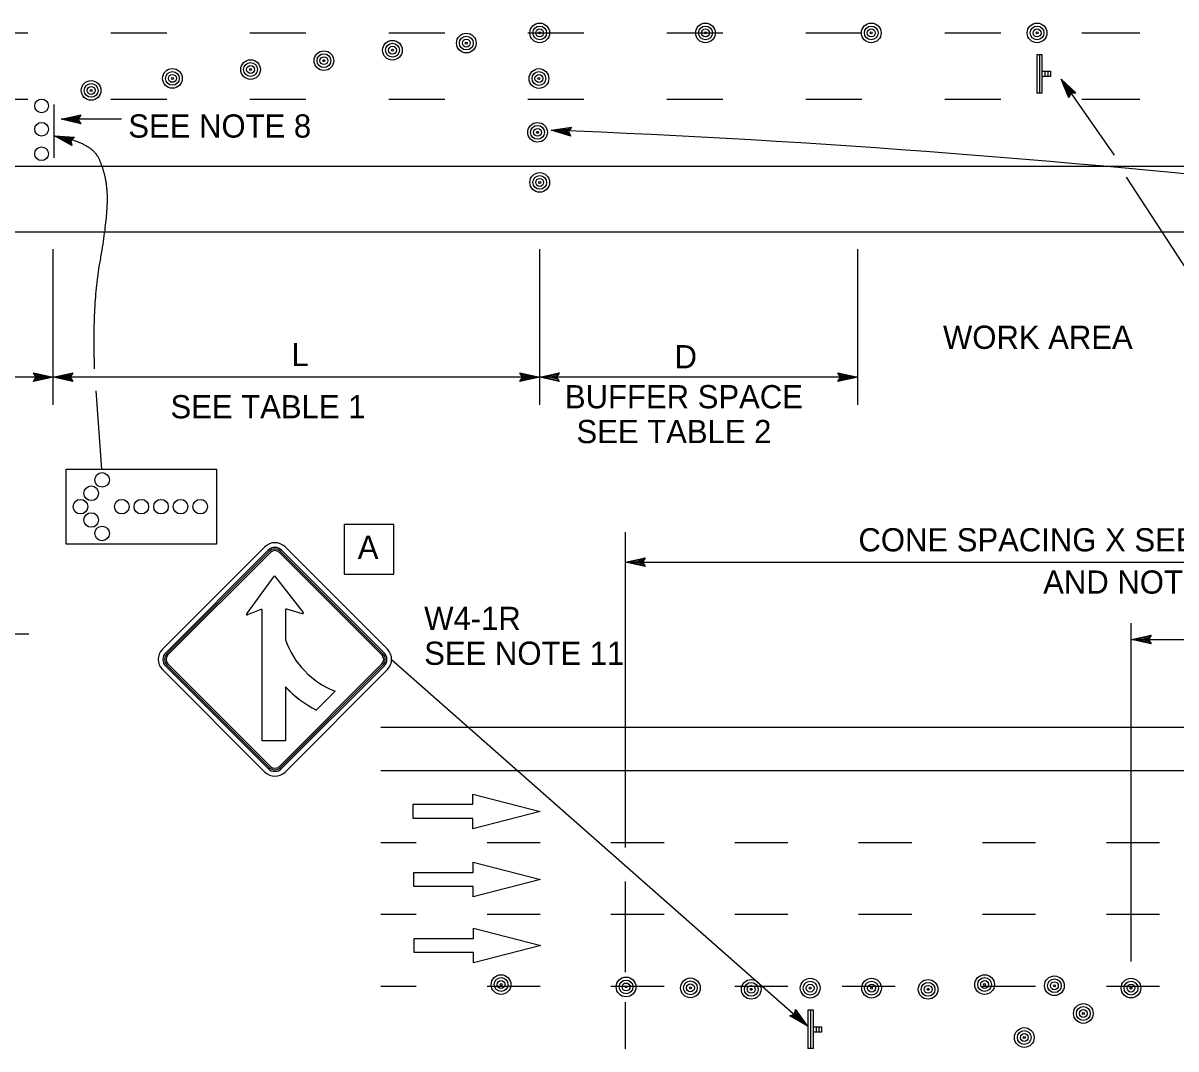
# Model space of a CAD drawing. Extents: x -893 to 867, y -474 to 712.
# Drawn here: x -138.4 to 209.3, y 90.2 to 399.5 of the extents above; entities that cross this region are included whole.
import ezdxf

# ---------------------------------------------------------------- set-up
doc = ezdxf.new("R2010")
doc.units = 0
for name, color, linetype in [('pp_PRESENTATION', 7, 'Continuous'), ('rd_ES', 7, 'Continuous'), ('rd_ETW', 7, 'Continuous'), ('tcd_PVMT-MARKER', 7, 'Continuous'), ('tcd_RAILING-anno', 7, 'Continuous'), ('tcd_SIGN-ROADSIDE', 7, 'Continuous'), ('temp_FLASHING-BEACON', 7, 'Continuous'), ('temp_TRAFFIC-CONES', 7, 'Continuous')]:
    doc.layers.add(name, color=color, linetype=linetype)

msp = doc.modelspace()

# ---------------------------------------------------------------- linework, layer by layer
at = {"layer": 'pp_PRESENTATION'}
for p, q in [((-2.75, 163.98), (-2.75, 167.07)), ((-2.75, 167.07), (17.57, 161.85)), ((-20.69, 161.85), (-20.69, 163.98)), ((-20.69, 163.98), (-2.75, 163.98)), ((-20.69, 159.73), (-20.69, 161.85)), ((17.57, 161.85), (-2.76, 156.63)), ((-2.76, 159.73), (-20.69, 159.73)), ((-2.76, 156.63), (-2.76, 159.73)), ((-2.6, 143.4), (-2.6, 146.49)), ((-2.6, 146.49), (17.72, 141.27)), ((-20.54, 141.27), (-20.54, 143.4)), ((-20.54, 143.4), (-2.6, 143.4)), ((-20.54, 139.15), (-20.54, 141.27)), ((-2.61, 139.15), (-20.54, 139.15)), ((17.72, 141.27), (-2.61, 136.05)), ((-2.61, 136.05), (-2.61, 139.15)), ((-2.51, 123.51), (-2.51, 126.61)), ((-2.51, 126.61), (17.81, 121.39)), ((-20.44, 121.39), (-20.44, 123.51)), ((-20.44, 123.51), (-2.51, 123.51)), ((-20.44, 119.26), (-20.44, 121.39)), ((-2.51, 119.26), (-20.44, 119.26)), ((17.81, 121.39), (-2.51, 116.17)), ((-2.51, 116.17), (-2.51, 119.26))]:
    msp.add_line(p, q, dxfattribs=at)
at = {"layer": 'rd_ES'}
for p, q in [((-217.3, 356.34), (-114.2, 356.34)), ((-123.43, 356.34), (775.87, 356.34)), ((391.14, 174.06), (-30.43, 174.06))]:
    msp.add_line(p, q, dxfattribs=at)
at = {"layer": 'rd_ETW'}
for p, q in [((-214.63, 336.54), (-110.36, 336.54)), ((-124.44, 336.54), (775.87, 336.54)), ((391.14, 187.13), (-30.43, 187.13))]:
    msp.add_line(p, q, dxfattribs=at)
at = {"layer": 'tcd_PVMT-MARKER'}
for p, q in [((-153.81, 396.54), (-136.89, 396.54)), ((-111.9, 396.54), (-94.97, 396.54)), ((-69.98, 396.54), (-53.05, 396.54)), ((-28.06, 396.54), (-11.14, 396.54)), ((13.86, 396.54), (30.78, 396.54)), ((55.78, 396.54), (72.7, 396.54)), ((97.7, 396.54), (114.62, 396.54)), ((139.62, 396.54), (156.54, 396.54)), ((180.9, 396.54), (198.46, 396.54)), ((168.99, 389.97), (167.34, 389.97)), ((167.34, 389.97), (167.34, 378.41)), ((168.16, 389.97), (168.16, 378.41)), ((168.99, 378.41), (168.99, 389.97)), ((168.99, 385.02), (169.81, 385.02)), ((168.99, 384.19), (168.99, 384.19)), ((169.81, 383.37), (168.99, 383.37)), ((169.81, 385.02), (171.47, 385.02)), ((169.81, 385.02), (169.81, 383.37)), ((171.47, 383.37), (169.81, 383.37)), ((170.64, 385.02), (170.64, 383.37)), ((171.47, 385.02), (171.47, 383.37)), ((-153.81, 376.54), (-136.89, 376.54)), ((-111.9, 376.54), (-94.97, 376.54)), ((-69.98, 376.54), (-53.05, 376.54)), ((-28.06, 376.54), (-11.14, 376.54)), ((13.86, 376.54), (30.78, 376.54)), ((55.78, 376.54), (72.7, 376.54)), ((97.7, 376.54), (114.62, 376.54)), ((139.62, 376.54), (156.54, 376.54)), ((168.99, 378.41), (167.34, 378.41)), ((180.9, 376.54), (198.46, 376.54)), ((-19.78, 152.4), (-30.43, 152.4)), ((17.57, 152.4), (1.56, 152.4)), ((54.93, 152.4), (38.92, 152.4)), ((92.28, 152.4), (76.27, 152.4)), ((129.64, 152.4), (113.63, 152.4)), ((167, 152.4), (150.99, 152.4)), ((204.35, 152.4), (188.34, 152.4)), ((-19.78, 130.74), (-30.43, 130.74)), ((17.57, 130.74), (1.56, 130.74)), ((54.93, 130.74), (38.92, 130.74)), ((92.28, 130.74), (76.27, 130.74)), ((129.64, 130.74), (113.63, 130.74)), ((167, 130.74), (150.99, 130.74)), ((204.35, 130.74), (188.34, 130.74)), ((-19.78, 109.08), (-30.43, 109.08)), ((17.57, 109.08), (1.56, 109.08)), ((54.93, 109.08), (38.92, 109.08)), ((92.28, 109.08), (76.27, 109.08)), ((124.65, 109.08), (108.64, 109.08)), ((167, 109.08), (150.99, 109.08)), ((204.35, 109.08), (188.34, 109.08))]:
    msp.add_line(p, q, dxfattribs=at)
at = {"layer": 'tcd_RAILING-anno'}
for p, q in [((174.7, 382.58), (190.66, 359.64)), ((-126.92, 370.49), (-120.91, 371.82)), ((-120.92, 369.15), (-126.92, 370.49)), ((-126.92, 370.49), (-126.92, 370.49)), ((-108.71, 370.49), (-126.9, 370.49)), ((-121.13, 369.51), (-125.54, 370.49)), ((-125.52, 370.49), (-121.15, 371.46)), ((-124.15, 370.49), (-121.33, 371.11)), ((-121.37, 369.86), (-124.15, 370.49)), ((-122.77, 370.49), (-121.56, 370.75)), ((-121.54, 370.21), (-122.77, 370.49)), ((-120.92, 371.82), (-121.72, 370.49)), ((-121.72, 370.49), (-120.92, 369.15)), ((-120.92, 371.82), (-120.92, 371.82)), ((-120.92, 369.15), (-120.92, 369.15)), ((-123.62, 362.61), (-128.91, 365.55)), ((-128.91, 365.55), (-128.91, 365.55)), ((-128.91, 365.55), (-122.87, 365.13)), ((-123.72, 363), (-127.6, 365.17)), ((-127.59, 365.17), (-123.19, 364.85)), ((-122.87, 365.13), (-124, 364.1)), ((-122.87, 365.13), (-122.87, 365.13)), ((20.91, 367.23), (26.99, 368.1)), ((26.79, 365.44), (20.91, 367.23)), ((20.91, 367.23), (20.91, 367.23)), ((26.6, 365.81), (22.28, 367.12)), ((22.29, 367.12), (26.73, 367.76)), ((23.66, 367.02), (26.53, 367.43)), ((26.39, 366.19), (23.66, 367.02)), ((25.04, 366.91), (26.26, 367.09)), ((26.24, 366.54), (25.04, 366.91)), ((26.99, 368.1), (26.09, 366.83)), ((26.09, 366.83), (26.79, 365.44)), ((26.79, 365.44), (26.79, 365.44)), ((26.99, 368.1), (26.99, 368.1)), ((-123.84, 363.41), (-126.3, 364.78)), ((-126.3, 364.78), (-123.46, 364.58)), ((-123.91, 363.79), (-125, 364.39)), ((-125, 364.39), (-123.78, 364.3)), ((-124, 364.1), (-123.62, 362.61)), ((-123.62, 362.61), (-123.62, 362.61)), ((194.26, 353.04), (233.84, 292.47)), ((-129.27, 284.44), (-129.27, 331.34)), ((17.44, 284.44), (17.44, 331.34)), ((113.36, 284.44), (113.36, 331.34)), ((-129.27, 292.74), (-217.22, 292.74)), ((-134.39, 292.74), (-135.18, 294.06)), ((-135.18, 294.06), (-135.18, 294.06)), ((-135.18, 294.06), (-129.27, 292.74)), ((-129.27, 292.74), (-135.18, 291.43)), ((-135.18, 291.43), (-134.39, 292.74)), ((-134.97, 293.71), (-130.63, 292.74)), ((-130.64, 292.74), (-134.95, 291.79)), ((-131.99, 292.74), (-134.77, 292.13)), ((-134.74, 293.36), (-131.99, 292.74)), ((-134.56, 293.02), (-133.35, 292.75)), ((-133.35, 292.75), (-134.54, 292.48)), ((-129.27, 292.74), (-123.37, 294.05)), ((17.44, 292.74), (-129.27, 292.74)), ((-129.27, 292.74), (-129.27, 292.74)), ((-123.37, 291.42), (-129.27, 292.74)), ((-129.27, 292.74), (-129.27, 292.74)), ((-123.58, 291.77), (-127.92, 292.74)), ((-127.9, 292.75), (-123.6, 293.7)), ((-126.55, 292.74), (-123.77, 293.36)), ((-123.81, 292.13), (-126.55, 292.74)), ((-125.2, 292.74), (-124.01, 293)), ((-123.99, 292.47), (-125.2, 292.74)), ((-123.37, 294.05), (-124.16, 292.74)), ((-124.16, 292.74), (-123.37, 291.42)), ((-123.37, 294.05), (-123.37, 294.05)), ((12.24, 292.74), (11.44, 294.08)), ((11.44, 294.08), (11.44, 294.08)), ((11.44, 294.08), (17.44, 292.74)), ((17.44, 292.74), (11.44, 291.41)), ((11.44, 291.41), (12.24, 292.74)), ((11.65, 293.73), (16.06, 292.74)), ((16.05, 292.74), (11.67, 291.77)), ((14.67, 292.74), (11.85, 292.12)), ((11.89, 293.37), (14.67, 292.74)), ((12.06, 293.02), (13.29, 292.75)), ((13.29, 292.75), (12.08, 292.48)), ((17.44, 292.74), (17.44, 292.74)), ((113.36, 292.74), (17.44, 292.74)), ((108.16, 292.74), (107.36, 294.08)), ((107.36, 294.08), (107.36, 294.08)), ((107.36, 294.08), (113.36, 292.74)), ((113.36, 292.74), (107.36, 291.41)), ((107.36, 291.41), (108.16, 292.74)), ((107.58, 293.73), (111.98, 292.74)), ((111.97, 292.74), (107.59, 291.77)), ((110.6, 292.74), (107.77, 292.12)), ((107.81, 293.37), (110.6, 292.74)), ((107.99, 293.02), (109.22, 292.75)), ((109.22, 292.75), (108.01, 292.48)), ((113.36, 292.74), (113.36, 292.74)), ((-135.18, 291.43), (-135.18, 291.43)), ((-123.37, 291.42), (-123.37, 291.42)), ((-116.42, 288.6), (-114.76, 265.06)), ((11.44, 291.41), (11.44, 291.41)), ((107.36, 291.41), (107.36, 291.41)), ((43.3, 150.96), (43.3, 246.05)), ((43.3, 237.02), (365.96, 237.02)), ((195.81, 116.62), (195.81, 218.57)), ((-277.66, 215.32), (-136.62, 215.32)), ((195.81, 213.7), (259.23, 213.7)), ((-27.21, 207.65), (98.06, 97.17)), ((43.3, 113.41), (43.3, 140.73)), ((43.3, 90.22), (43.3, 104.36))]:
    msp.add_line(p, q, dxfattribs=at)
for points in [[(176.99, 376.98), (174.7, 382.58), (179.15, 378.48), (178.74, 378.46), (175.49, 381.46), (177.16, 377.35), (177.33, 377.72), (176.25, 380.35), (178.34, 378.43), (177.93, 378.4), (177.03, 379.23), (177.5, 378.09), (177.63, 378.38), (179.15, 378.48), (177.63, 378.38)], [(23.34, 291.42), (17.44, 292.74), (23.34, 294.05), (23.13, 293.7), (18.81, 292.75), (23.13, 291.77), (22.92, 292.12), (20.16, 292.74), (22.92, 293.35), (22.71, 293), (21.52, 292.74), (22.72, 292.47), (22.55, 292.74), (23.34, 294.05), (22.55, 292.74)], [(-41.51, 248.36), (-41.51, 233.36), (-26.51, 233.36), (-26.51, 248.36)], [(49.2, 235.7), (43.3, 237.02), (49.2, 238.33), (48.99, 237.98), (44.67, 237.02), (49, 236.05), (48.79, 236.4), (46.02, 237.02), (48.78, 237.63), (48.57, 237.28), (47.38, 237.02), (48.58, 236.75), (48.42, 237.02), (49.2, 238.33), (48.42, 237.02)], [(201.84, 212.38), (195.94, 213.7), (201.84, 215.01), (201.63, 214.66), (197.31, 213.71), (201.64, 212.73), (201.43, 213.08), (198.66, 213.7), (201.42, 214.32), (201.21, 213.97), (200.02, 213.7), (201.22, 213.43), (201.06, 213.7), (201.84, 215.01), (201.06, 213.7)], [(94.62, 102.16), (98.06, 97.17), (92.84, 100.23), (93.23, 100.34), (97.05, 98.1), (94.54, 101.76), (94.46, 101.36), (96.07, 99.02), (93.62, 100.45), (94.01, 100.57), (95.07, 99.95), (94.37, 100.96), (94.31, 100.65), (92.84, 100.23), (94.31, 100.65)]]:
    msp.add_lwpolyline(points, close=True, dxfattribs=at)
msp.add_arc((-109.41, -2911.58), 3281.39, 79.29726, 87.7239, dxfattribs=at)
msp.add_open_spline([(-128.83, 365.36), (-117.88, 363.88), (-113.02, 353.1), (-113.02, 339.86), (-117.54, 314.68), (-116.89, 295.31)], degree=2, dxfattribs=at)
at = {"layer": 'tcd_SIGN-ROADSIDE'}
for p, q in [((-125.39, 242.36), (-125.39, 265.06)), ((-125.39, 265.06), (-79.99, 265.06)), ((-79.99, 265.06), (-79.99, 242.36)), ((-79.99, 242.36), (-125.39, 242.36)), ((-70.93, 221.36), (-62.52, 232.84)), ((-62.52, 232.84), (-53.86, 221.76)), ((-66.63, 222.72), (-70.69, 221.06)), ((-59.22, 222.55), (-59.22, 213.55)), ((-54.08, 221.44), (-58.84, 222.83)), ((-66.21, 183.09), (-66.21, 222.44)), ((-66.21, 222.44), (-66.21, 222.44)), ((-59.22, 199.38), (-59.22, 183.09)), ((-59.22, 183.09), (-66.21, 183.09))]:
    msp.add_line(p, q, dxfattribs=at)
for points in [[(-65.47, 241.59), (-96.36, 210.7)], [(-64.45, 240.57), (-95.34, 209.69)], [(-64.11, 240.23), (-95, 209.35)], [(-29.83, 209.35), (-60.72, 240.23)], [(-29.49, 209.69), (-60.38, 240.57)], [(-28.48, 210.7), (-59.36, 241.59)], [(-63.77, 239.89), (-94.66, 209.01)], [(-30.17, 209.01), (-61.06, 239.89)], [(-95.34, 205.61), (-64.45, 174.73)], [(-95, 205.95), (-64.11, 175.07)], [(-94.66, 206.29), (-63.77, 175.41)], [(-61.06, 175.41), (-30.17, 206.29)], [(-60.72, 175.07), (-29.83, 205.95)], [(-60.38, 174.73), (-29.49, 205.61)], [(-96.36, 204.59), (-65.47, 173.71)], [(-59.36, 173.71), (-28.48, 204.59)], [(-44.23, 198.08), (-49.91, 192.41)]]:
    msp.add_lwpolyline(points, dxfattribs=at)
for centre in [(-114.52, 261.77), (-117.8, 257.74), (-121.07, 253.71), (-108.61, 253.71), (-102.69, 253.71), (-96.77, 253.71), (-90.86, 253.71), (-84.94, 253.71), (-117.8, 249.68), (-114.52, 245.65)]:
    msp.add_circle(centre, 2.2, dxfattribs=at)
for centre, radius, start, end in [((-62.42, 238.53), 4.32, 45, 135), ((-62.42, 238.53), 2.88, 45, 135), ((-62.42, 238.53), 2.4, 45, 135), ((-62.42, 238.53), 1.92, 45, 135), ((-66.51, 222.44), 0.3, 0, 112.206), ((-58.92, 222.55), 0.3, 73.7257, 180), ((-70.77, 221.25), 0.2, 145.0003, 292.2058), ((-54.02, 221.64), 0.2, 253.7257, 37.9998), ((-35.01, 222.02), 25.65, 199.2698, 248.9203), ((-93.3, 207.65), 4.32, 135, 224.9999), ((-93.3, 207.65), 2.88, 135, 224.9999), ((-93.3, 207.65), 2.4, 135, 224.9999), ((-93.3, 207.65), 1.92, 135, 224.9999), ((-31.53, 207.65), 1.92, 315, 45), ((-31.53, 207.65), 2.4, 315, 45), ((-31.53, 207.65), 2.88, 315, 45), ((-31.53, 207.65), 4.32, 315, 45), ((-35.01, 222.02), 33.15, 222.9353, 243.323), ((-35.01, 222.02), 33.15, 223.0773, 243.3431), ((-62.42, 176.76), 2.88, 225, 315), ((-62.42, 176.76), 2.4, 225, 315), ((-62.42, 176.76), 1.92, 225, 315), ((-62.42, 176.76), 4.32, 225, 315)]:
    msp.add_arc(centre, radius, start, end, dxfattribs=at)
at = {"layer": 'temp_FLASHING-BEACON'}
for p, q in [((-129.08, 374.93), (-129.08, 358.86)), ((99.97, 101.88), (98.32, 101.88)), ((98.32, 101.88), (98.32, 90.33)), ((99.14, 101.88), (99.14, 90.33)), ((99.97, 90.33), (99.97, 101.88)), ((99.97, 96.93), (100.79, 96.93)), ((99.97, 96.1), (99.97, 96.1)), ((100.79, 95.28), (99.97, 95.28)), ((100.79, 96.93), (102.44, 96.93)), ((100.79, 96.93), (100.79, 95.28)), ((102.44, 95.28), (100.79, 95.28)), ((101.62, 96.93), (101.62, 95.28)), ((102.44, 96.93), (102.44, 95.28)), ((99.97, 90.33), (98.32, 90.33))]:
    msp.add_line(p, q, dxfattribs=at)
for centre in [(-132.79, 374.52), (-132.79, 367.51), (-132.79, 360.1)]:
    msp.add_circle(centre, 2.06, dxfattribs=at)
at = {"layer": 'temp_TRAFFIC-CONES'}
for centre, radius in [((-4.69, 393.48), 2.97), ((17.44, 396.54), 2.97), ((17.44, 396.54), 2.08), ((17.44, 396.54), 1.19), ((17.44, 396.54), 0.297), ((67.44, 396.54), 2.97), ((67.44, 396.54), 2.08), ((67.44, 396.54), 1.19), ((67.44, 396.54), 0.297), ((117.44, 396.54), 2.97), ((117.44, 396.54), 2.08), ((117.44, 396.54), 1.19), ((117.44, 396.54), 0.297), ((167.44, 396.54), 2.97), ((167.44, 396.54), 2.08), ((167.44, 396.54), 1.19), ((167.44, 396.54), 0.297), ((-26.96, 391.32), 2.97), ((-26.96, 391.32), 2.08), ((-4.69, 393.48), 2.08), ((-4.69, 393.48), 1.19), ((-4.69, 393.48), 0.297), ((-47.64, 388.17), 2.97), ((-47.64, 388.17), 2.08), ((-26.96, 391.32), 1.19), ((-26.96, 391.32), 0.297), ((-69.76, 385.5), 2.97), ((-69.76, 385.5), 2.08), ((-69.76, 385.5), 1.19), ((-47.64, 388.17), 1.19), ((-47.64, 388.17), 0.297), ((-93.32, 382.83), 2.97), ((-93.32, 382.83), 2.08), ((-93.32, 382.83), 1.19), ((-93.32, 382.83), 0.297), ((-69.76, 385.5), 0.297), ((17.21, 382.79), 2.97), ((17.21, 382.79), 2.08), ((17.21, 382.79), 1.19), ((17.21, 382.79), 0.297), ((-117.84, 379.2), 2.97), ((-117.84, 379.2), 2.08), ((-117.84, 379.2), 1.19), ((-117.84, 379.2), 0.297), ((16.79, 366.56), 2.97), ((16.79, 366.56), 2.08), ((16.79, 366.56), 1.19), ((16.79, 366.56), 0.297), ((17.44, 351.46), 2.97), ((17.44, 351.46), 2.08), ((17.44, 351.46), 1.19), ((17.44, 351.46), 0.297), ((5.78, 109.64), 2.97), ((5.78, 109.64), 2.08), ((43.48, 108.91), 2.97), ((62.9, 108.64), 2.97), ((99.01, 108.55), 2.97), ((117.52, 108.55), 2.97), ((151.62, 109.64), 2.97), ((151.62, 109.64), 2.08), ((172.66, 109.27), 2.97), ((172.66, 109.27), 2.08), ((195.77, 108.56), 2.97), ((5.78, 109.64), 1.19), ((5.78, 109.64), 0.297), ((43.48, 108.91), 2.08), ((43.48, 108.91), 1.19), ((43.48, 108.91), 0.297), ((62.9, 108.64), 2.08), ((62.9, 108.64), 1.19), ((62.9, 108.64), 0.297), ((81.24, 108.19), 2.97), ((81.24, 108.19), 2.08), ((81.24, 108.19), 1.19), ((81.24, 108.19), 0.297), ((99.01, 108.55), 2.08), ((99.01, 108.55), 1.19), ((99.01, 108.55), 0.297), ((117.52, 108.55), 2.08), ((117.52, 108.55), 1.19), ((117.52, 108.55), 0.297), ((134.57, 108.19), 2.97), ((134.57, 108.19), 2.08), ((134.57, 108.19), 1.19), ((134.57, 108.19), 0.297), ((151.62, 109.64), 1.19), ((151.62, 109.64), 0.297), ((172.66, 109.27), 1.19), ((172.66, 109.27), 0.297), ((195.77, 108.56), 2.08), ((195.77, 108.56), 1.19), ((195.77, 108.56), 0.297), ((181.39, 100.91), 2.97), ((181.39, 100.91), 2.08), ((181.39, 100.91), 1.19), ((181.39, 100.91), 0.297), ((163.59, 93.67), 2.97), ((163.59, 93.67), 2.08), ((163.59, 93.67), 1.19), ((163.59, 93.67), 0.297)]:
    msp.add_circle(centre, radius, dxfattribs=at)

# ---------------------------------------------------------------- texts
at = {"layer": 'tcd_RAILING-anno'}
for s, p in [('SEE NOTE 8', (-106.62, 364.98)), ('WORK AREA', (139.07, 301.28)), ('L', (-57.41, 296.08)), ('D', (58.11, 295.42)), ('BUFFER SPACE', (25.05, 283.36)), ('SEE TABLE 1', (-93.91, 280.34)), ('SEE TABLE 2', (28.53, 272.86)), ('CONE SPACING X SEE TABLE 1', (113.57, 240.22)), ('A', (-37.43, 237.98)), ('AND NOTE 1', (169.3, 227.48)), ('W4-1R', (-17.39, 216.52)), ('SEE NOTE 11', (-17.39, 206.02))]:
    msp.add_text(s, height=7, dxfattribs=at).set_placement(p)

doc.saveas('drawing.dxf')
